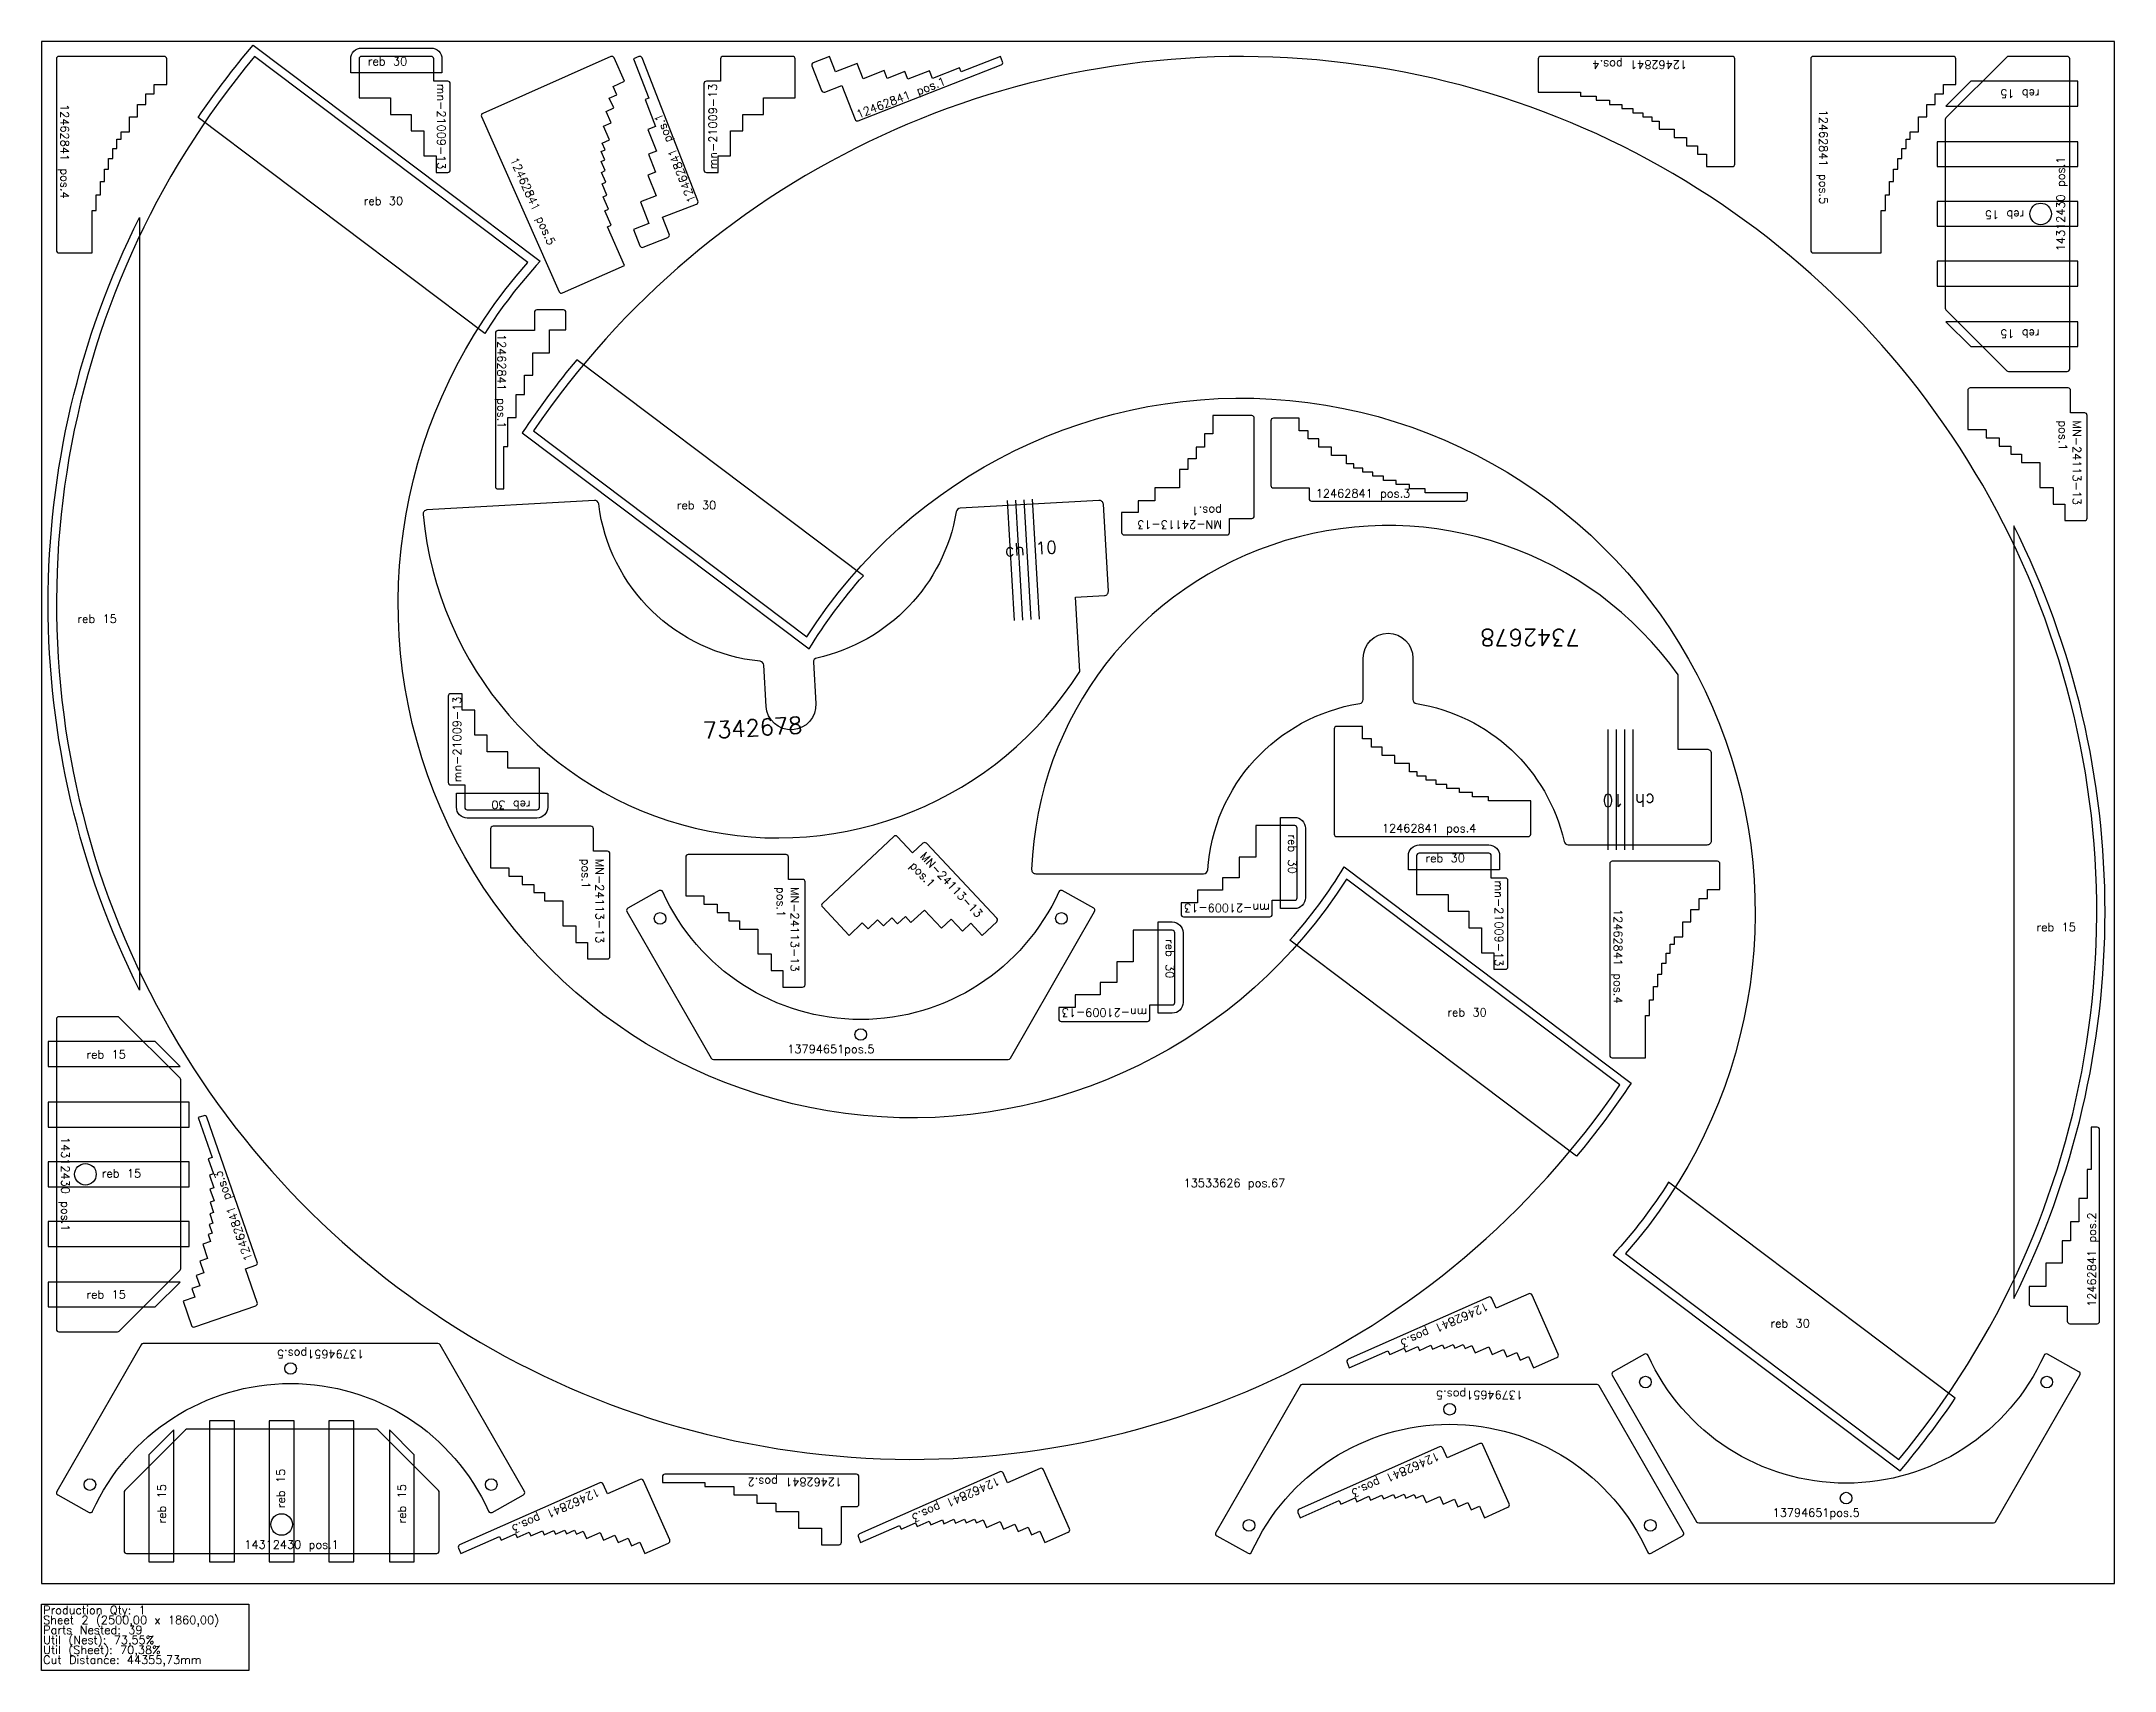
# Model space of a CAD drawing. Header units: millimetres. Extents: x 2625 to 5125, y -105 to 1860.
import ezdxf

# ---------------------------------------------------------------- set-up
doc = ezdxf.new("R2010")
doc.units = ezdxf.units.MM
for name, color, linetype in [('12462841', 7, 'Continuous'), ('13533626', 7, 'Continuous'), ('13794651', 7, 'Continuous'), ('14312430', 7, 'Continuous'), ('7342678', 7, 'Continuous'), ('Chanfro', 7, 'Continuous'), ('MN-21009-13', 7, 'Continuous'), ('MN-24112-13', 7, 'Continuous'), ('reb 30', 6, 'Continuous'), ('Rebaixo', 7, 'Continuous'), ('sheet', 24, 'Continuous'), ('Stats', 7, 'Continuous'), ('Texto', 7, 'Continuous')]:
    doc.layers.add(name, color=color, linetype=linetype)
doc.styles.get("Standard").update_dxf_attribs({"font": 'txt.shx'})

msp = doc.modelspace()

# ---------------------------------------------------------------- linework, layer by layer
at = {"color": 4}
for points in [[(2643, 1608, 0.414214), (2646, 1605), (2686, 1605), (2686, 1656), (2691, 1656), (2691, 1675), (2696, 1675), (2696, 1691), (2701, 1691), (2701, 1706), (2706, 1706), (2706, 1719), (2711, 1719), (2711, 1731), (2716, 1731), (2716, 1742), (2721, 1742), (2721, 1751), (2731, 1751), (2731, 1769), (2741, 1769), (2741, 1784), (2751, 1784), (2751, 1797), (2761, 1797), (2761, 1808), (2776, 1808), (2776, 1839, 0.414214), (2773, 1842), (2646, 1842, 0.414214), (2643, 1839)], [(4433, 1842, 0.414214), (4430, 1839), (4430, 1799), (4481, 1799), (4481, 1794), (4500, 1794), (4500, 1789), (4516, 1789), (4516, 1784), (4531, 1784), (4531, 1779), (4544, 1779), (4544, 1774), (4556, 1774), (4556, 1769), (4567, 1769), (4567, 1764), (4576, 1764), (4576, 1754), (4594, 1754), (4594, 1744), (4609, 1744), (4609, 1734), (4622, 1734), (4622, 1724), (4633, 1724), (4633, 1709), (4664, 1709, 0.414214), (4667, 1712), (4667, 1839, 0.414214), (4664, 1842)], [(4417.9, 900.9, 0.414214), (4420.9, 903.9), (4420.9, 943.9), (4369.9, 943.9), (4369.9, 948.9), (4350.9, 948.9), (4350.9, 953.9), (4334.9, 953.9), (4334.9, 958.9), (4319.9, 958.9), (4319.9, 963.9), (4306.9, 963.9), (4306.9, 968.9), (4294.9, 968.9), (4294.9, 973.9), (4283.9, 973.9), (4283.9, 978.9), (4274.9, 978.9), (4274.9, 988.9), (4256.9, 988.9), (4256.9, 998.9), (4241.9, 998.9), (4241.9, 1008.9), (4228.9, 1008.9), (4228.9, 1018.9), (4217.9, 1018.9), (4217.9, 1033.9), (4186.9, 1033.9, 0.414214), (4183.9, 1030.9), (4183.9, 903.9, 0.414214), (4186.9, 900.9)], [(4516.2, 637.1, 0.414214), (4519.2, 634.1), (4559.2, 634.1), (4559.2, 685.1), (4564.2, 685.1), (4564.2, 704.1), (4569.2, 704.1), (4569.2, 720.1), (4574.2, 720.1), (4574.2, 735.1), (4579.2, 735.1), (4579.2, 748.1), (4584.2, 748.1), (4584.2, 760.1), (4589.2, 760.1), (4589.2, 771.1), (4594.2, 771.1), (4594.2, 780.1), (4604.2, 780.1), (4604.2, 798.1), (4614.2, 798.1), (4614.2, 813.1), (4624.2, 813.1), (4624.2, 826.1), (4634.2, 826.1), (4634.2, 837.1), (4649.2, 837.1), (4649.2, 868.1, 0.414214), (4646.2, 871.1), (4519.2, 871.1, 0.414214), (4516.2, 868.1)]]:
    msp.add_lwpolyline(points, format="xyb", close=True, dxfattribs=at)
at = {"layer": '12462841', "color": 4}
for points in [[(3249.3, 1558.1, 0.414214), (3253.2, 1556.6), (3328.2, 1589.8), (3307.5, 1636.4), (3312.1, 1638.5), (3304.4, 1655.8), (3309, 1657.9), (3302.5, 1672.5), (3307, 1674.5), (3301, 1688.2), (3305.5, 1690.2), (3300.3, 1702.1), (3304.8, 1704.2), (3300, 1715.1), (3304.5, 1717.2), (3300.1, 1727.2), (3304.7, 1729.2), (3301, 1737.5), (3310.1, 1741.5), (3302.9, 1758), (3312, 1762), (3305.9, 1775.7), (3315.1, 1779.8), (3309.8, 1791.7), (3318.9, 1795.7), (3314.5, 1805.8), (3328.2, 1811.9), (3315.6, 1840.2, 0.414214), (3311.7, 1841.7), (3157.2, 1773.2, 0.414214), (3155.6, 1769.3)], [(3349.4, 1840.1, 0.414214), (3345.5, 1841.8), (3339, 1839.2), (3357.6, 1791.7), (3352.9, 1789.9), (3365.6, 1757.3), (3356.3, 1753.7), (3366.5, 1727.6), (3357.2, 1723.9), (3365.6, 1702.5), (3356.2, 1698.9), (3366.1, 1673.7), (3347.4, 1666.5), (3357.6, 1640.4), (3339, 1633.1), (3346.6, 1613.5, 0.414214), (3350.5, 1611.8), (3380.3, 1623.5, 0.414214), (3382, 1627.4), (3374, 1647.9), (3415, 1663.9, 0.414214), (3416.7, 1667.8)], [(3782.3, 1831.6, 0.414214), (3784.1, 1835.5), (3781.5, 1842), (3734, 1823.4), (3732.2, 1828.1), (3699.6, 1815.4), (3695.9, 1824.7), (3669.9, 1814.5), (3666.2, 1823.8), (3644.8, 1815.4), (3641.2, 1824.8), (3616, 1814.9), (3608.7, 1833.6), (3582.7, 1823.4), (3575.4, 1842), (3555.8, 1834.4, 0.414214), (3554.1, 1830.5), (3565.8, 1800.7, 0.414214), (3569.6, 1799), (3590.1, 1807), (3606.1, 1766, 0.414214), (3610, 1764.3)], [(4758.6, 1608, 0.414214), (4761.6, 1605), (4843.6, 1605), (4843.6, 1656), (4848.6, 1656), (4848.6, 1675), (4853.6, 1675), (4853.6, 1691), (4858.6, 1691), (4858.6, 1706), (4863.6, 1706), (4863.6, 1719), (4868.6, 1719), (4868.6, 1731), (4873.6, 1731), (4873.6, 1742), (4878.6, 1742), (4878.6, 1751), (4888.6, 1751), (4888.6, 1769), (4898.6, 1769), (4898.6, 1784), (4908.6, 1784), (4908.6, 1797), (4918.6, 1797), (4918.6, 1808), (4933.6, 1808), (4933.6, 1839, 0.414214), (4930.6, 1842), (4761.6, 1842, 0.414214), (4758.6, 1839)], [(3172.5, 1323.3, 0.414214), (3175.5, 1320.3), (3182.5, 1320.3), (3182.5, 1371.3), (3187.5, 1371.3), (3187.5, 1406.3), (3197.5, 1406.3), (3197.5, 1434.3), (3207.5, 1434.3), (3207.5, 1457.3), (3217.5, 1457.3), (3217.5, 1484.3), (3237.5, 1484.3), (3237.5, 1512.3), (3257.5, 1512.3), (3257.5, 1533.3, 0.414214), (3254.5, 1536.3), (3222.5, 1536.3, 0.414214), (3219.5, 1533.3), (3219.5, 1511.3), (3175.5, 1511.3, 0.414214), (3172.5, 1508.3)], [(4341.6, 1305.5, 0.414214), (4344.6, 1308.5), (4344.6, 1315.5), (4293.6, 1315.5), (4293.6, 1320.5), (4274.6, 1320.5), (4274.6, 1325.5), (4258.6, 1325.5), (4258.6, 1330.5), (4243.6, 1330.5), (4243.6, 1335.5), (4230.6, 1335.5), (4230.6, 1340.5), (4218.6, 1340.5), (4218.6, 1345.5), (4207.6, 1345.5), (4207.6, 1350.5), (4198.6, 1350.5), (4198.6, 1360.5), (4180.6, 1360.5), (4180.6, 1370.5), (4165.6, 1370.5), (4165.6, 1380.5), (4152.6, 1380.5), (4152.6, 1390.5), (4141.6, 1390.5), (4141.6, 1405.5), (4110.6, 1405.5, 0.414214), (4107.6, 1402.5), (4107.6, 1324.5, 0.414214), (4110.6, 1321.5), (4153.6, 1321.5), (4153.6, 1308.5, 0.414214), (4156.6, 1305.5)], [(2824.5, 562.3, 0.414214), (2820.7, 564.2), (2814.1, 561.9), (2830.8, 513.7), (2826.1, 512.1), (2832.3, 494.1), (2827.6, 492.5), (2832.9, 477.4), (2828.2, 475.7), (2833.1, 461.6), (2828.4, 459.9), (2832.6, 447.6), (2827.9, 446), (2831.8, 434.7), (2827.1, 433), (2830.7, 422.6), (2826, 421), (2829, 412.5), (2819.5, 409.2), (2825.4, 392.2), (2816, 388.9), (2820.9, 374.7), (2811.5, 371.5), (2815.8, 359.2), (2806.3, 355.9), (2809.9, 345.5), (2795.8, 340.6), (2805.9, 311.3, 0.414214), (2809.8, 309.5), (2883.4, 335.1, 0.414214), (2885.3, 338.9), (2871.1, 379.5), (2883.4, 383.8, 0.414214), (2885.3, 387.6)], [(5107, 316.4), (5107, 547.4, 0.414214), (5104, 550.4), (5097, 550.4), (5097, 499.4), (5092, 499.4), (5092, 464.4), (5082, 464.4), (5082, 436.4), (5072, 436.4), (5072, 413.4), (5062, 413.4), (5062, 386.4), (5042, 386.4), (5042, 358.4), (5022, 358.4), (5022, 337.4, 0.414214), (5025, 334.4), (5068, 334.4), (5068, 316.4, 0.414214), (5071, 313.4), (5104, 313.4, 0.414214)], [(4200.9, 270.4, 0.414214), (4199.4, 266.5), (4202.2, 260.1), (4248.8, 280.7), (4250.9, 276.2), (4268.2, 283.9), (4270.3, 279.3), (4284.9, 285.8), (4286.9, 281.2), (4300.6, 287.3), (4302.7, 282.7), (4314.5, 288), (4316.6, 283.4), (4327.5, 288.3), (4329.6, 283.7), (4339.6, 288.2), (4341.7, 283.6), (4349.9, 287.2), (4353.9, 278.1), (4370.4, 285.4), (4374.4, 276.3), (4388.2, 282.3), (4392.2, 273.2), (4404.1, 278.5), (4408.1, 269.3), (4418.2, 273.8), (4424.3, 260.1), (4452.6, 272.6, 0.414214), (4454.1, 276.6), (4422.5, 347.9, 0.414214), (4418.6, 349.4), (4379.3, 332), (4374, 343.9, 0.414214), (4370, 345.4)], [(4141.8, 89.8, 0.414214), (4140.3, 85.8), (4143.1, 79.4), (4189.8, 100.1), (4191.8, 95.5), (4209.1, 103.2), (4211.2, 98.7), (4225.8, 105.2), (4227.8, 100.6), (4241.5, 106.7), (4243.6, 102.1), (4255.5, 107.4), (4257.5, 102.8), (4268.4, 107.7), (4270.5, 103.1), (4280.5, 107.5), (4282.6, 103), (4290.8, 106.6), (4294.8, 97.5), (4311.3, 104.8), (4315.3, 95.6), (4329.1, 101.7), (4333.1, 92.6), (4345, 97.8), (4349.1, 88.7), (4359.1, 93.1), (4365.2, 79.4), (4393.5, 92, 0.414214), (4395.1, 96), (4363.4, 167.3, 0.414214), (4359.5, 168.8), (4320.2, 151.4), (4314.9, 163.2, 0.414214), (4310.9, 164.8)], [(3129.3, 46.5, 0.414214), (3127.8, 42.6), (3130.6, 36.2), (3177.3, 56.8), (3179.3, 52.3), (3196.7, 60), (3198.7, 55.4), (3213.3, 61.9), (3215.3, 57.3), (3229.1, 63.4), (3231.1, 58.8), (3243, 64.1), (3245, 59.5), (3256, 64.4), (3258, 59.8), (3268, 64.3), (3270.1, 59.7), (3278.3, 63.3), (3282.3, 54.2), (3298.8, 61.5), (3302.9, 52.4), (3316.6, 58.4), (3320.6, 49.3), (3332.5, 54.6), (3336.6, 45.4), (3346.6, 49.9), (3352.7, 36.2), (3381, 48.7, 0.414214), (3382.6, 52.7), (3350.9, 124, 0.414214), (3347, 125.5), (3307.7, 108.1), (3302.4, 120, 0.414214), (3298.5, 121.5)], [(3607.8, 131.8), (3376.8, 131.8, 0.414214), (3373.8, 128.8), (3373.8, 121.8), (3424.8, 121.8), (3424.8, 116.8), (3459.8, 116.8), (3459.8, 106.8), (3487.8, 106.8), (3487.8, 96.8), (3510.8, 96.8), (3510.8, 86.8), (3537.8, 86.8), (3537.8, 66.8), (3565.8, 66.8), (3565.8, 46.8), (3586.8, 46.8, 0.414214), (3589.8, 49.8), (3589.8, 92.8), (3607.8, 92.8, 0.414214), (3610.8, 95.8), (3610.8, 128.8, 0.414214)], [(3611.6, 59.8, 0.414214), (3610.1, 55.9), (3612.9, 49.5), (3659.6, 70.1), (3661.6, 65.6), (3679, 73.3), (3681, 68.7), (3695.6, 75.2), (3697.6, 70.6), (3711.4, 76.7), (3713.4, 72.1), (3725.3, 77.4), (3727.3, 72.8), (3738.3, 77.7), (3740.3, 73.1), (3750.3, 77.6), (3752.4, 73), (3760.6, 76.7), (3764.7, 67.5), (3781.1, 74.8), (3785.2, 65.7), (3798.9, 71.7), (3802.9, 62.6), (3814.8, 67.9), (3818.9, 58.7), (3828.9, 63.2), (3835, 49.5), (3863.3, 62, 0.414214), (3864.9, 66), (3833.3, 137.3, 0.414214), (3829.3, 138.8), (3790, 121.4), (3784.7, 133.3, 0.414214), (3780.8, 134.8)]]:
    msp.add_lwpolyline(points, format="xyb", close=True, dxfattribs=at)
at = {"layer": '13533626', "color": 1}
msp.add_lwpolyline([(4198.8, 849.7, -1.084176), (3211.7, 1593.5), (2882, 1842, 1.049682), (4528.4, 601.3)], format="xyb", close=True, dxfattribs=at)
at = {"layer": '13533626', "color": 2}
msp.add_lwpolyline([(4535.1, 398), (4864.7, 149.5, 1.049682), (3218.3, 1390.2), (3548, 1141.8, -1.084176)], format="xyb", close=True, dxfattribs=at)
at = {"layer": '13794651', "color": 4}
for points in [[(3331.1, 810.5), (3432.7, 633.7, 0.268506), (3435.3, 632.2), (3790.8, 632.2, 0.268506), (3793.4, 633.7), (3895, 810.5, 0.418745), (3893.9, 814.7), (3856, 835.7, 0.438316), (3851.8, 834.3, -0.645425), (3374.3, 834.3, 0.438316), (3370.1, 835.7), (3332.2, 814.7, 0.418745)], [(3207.4, 110.9), (3105.8, 287.8, 0.268506), (3103.2, 289.3), (2747.7, 289.3, 0.268506), (2745.1, 287.8), (2643.4, 110.9, 0.418745), (2644.6, 106.8), (2682.5, 85.8, 0.438316), (2686.7, 87.2, -0.645425), (3164.2, 87.2, 0.438316), (3168.4, 85.8), (3206.3, 106.8, 0.418745)], [(4519.3, 251.3), (4620.9, 74.5, 0.268506), (4623.5, 73), (4979, 73, 0.268506), (4981.6, 74.5), (5083.2, 251.3, 0.418745), (5082.1, 255.5), (5044.2, 276.5, 0.438316), (5040, 275.1, -0.645425), (4562.5, 275.1, 0.438316), (4558.3, 276.5), (4520.4, 255.5, 0.418745)], [(4605.2, 61.7), (4503.5, 238.6, 0.268506), (4500.9, 240.1), (4145.4, 240.1, 0.268506), (4142.8, 238.6), (4041.2, 61.7, 0.418745), (4042.3, 57.6), (4080.2, 36.6, 0.438316), (4084.4, 38, -0.645425), (4561.9, 38, 0.438316), (4566.1, 36.6), (4604, 57.6, 0.418745)]]:
    msp.add_lwpolyline(points, format="xyb", close=True, dxfattribs=at)
for centre in [(3371, 802.2), (3855, 802.2), (3613, 662.2), (2925.4, 259.3), (4559.3, 243), (5043.3, 243), (4323.2, 210.1), (2683.4, 119.3), (3167.4, 119.3), (4801.3, 103), (4081.2, 70.1), (4565.2, 70.1)]:
    msp.add_circle(centre, 7, dxfattribs=at)
at = {"layer": '14312430', "color": 6}
for points in [[(5067.9, 1462, 0.414214), (5070.9, 1465), (5070.9, 1839, 0.414214), (5067.9, 1842), (4997.1, 1842, 0.198912), (4995, 1841.1), (4921.7, 1767.9, 0.198912), (4920.9, 1765.8), (4920.9, 1538.2, 0.198912), (4921.7, 1536.1), (4995, 1462.9, 0.198912), (4997.1, 1462)], [(2646, 683.6, 0.414214), (2643, 680.6), (2643, 306.6, 0.414214), (2646, 303.6), (2716.8, 303.6, 0.198912), (2718.9, 304.5), (2792.1, 377.8, 0.198912), (2793, 379.9), (2793, 607.4, 0.198912), (2792.1, 609.5), (2718.9, 682.8, 0.198912), (2716.8, 683.6)], [(2724.6, 39.2, 0.414214), (2727.6, 36.2), (3101.6, 36.2, 0.414214), (3104.6, 39.2), (3104.6, 109.9, 0.198912), (3103.8, 112), (3030.5, 185.3, 0.198912), (3028.4, 186.2), (2800.9, 186.2, 0.198912), (2798.8, 185.3), (2725.5, 112, 0.198912), (2724.6, 109.9)]]:
    msp.add_lwpolyline(points, format="xyb", close=True, dxfattribs=at)
for centre in [(5035.9, 1652), (2678, 493.6), (2914.6, 71.2)]:
    msp.add_circle(centre, 13, dxfattribs=at)
at = {"layer": '7342678', "color": 4}
for points in [[(3555.9, 1111.2), (3558.8, 1061.5, -0.999997), (3498.9, 1058), (3496, 1107.7, 0.368771), (3491.6, 1112.4, -0.34977), (3297, 1302.2, 0.394632), (3291.8, 1306.5), (3089.9, 1294.9, 0.424591), (3085.2, 1289.4, 0.716335), (3877.1, 1100.1), (3872, 1189.7), (3906.9, 1191.7, 0.414214), (3911.6, 1197), (3905.6, 1301.8, 0.414214), (3900.3, 1306.5), (3732.9, 1296.9, 0.349427), (3728.2, 1292.7, -0.305794), (3559.9, 1116.3, 0.368771)], [(4278.9, 1066.3, 0.368771), (4283.1, 1061.4, -0.305794), (4461.3, 895, 0.349427), (4466.2, 891.1), (4633.9, 891.1, 0.414214), (4638.9, 896.1), (4638.9, 1001.1, 0.414214), (4633.9, 1006.1), (4598.9, 1006.1), (4598.9, 1095.9, 0.716335), (3819.1, 861.3, 0.424591), (3824.1, 856.1), (4026.4, 856.1, 0.394632), (4031.4, 860.7, -0.34977), (4214.7, 1061.4, 0.368771), (4218.9, 1066.3), (4218.9, 1116.1, -1), (4278.9, 1116.1)]]:
    msp.add_lwpolyline(points, format="xyb", close=True, dxfattribs=at)
at = {"layer": 'Chanfro', "color": 4}
for p, q in [((3798.5, 1161.4), (3790.1, 1306.2)), ((3808.4, 1162), (3800.1, 1306.8)), ((3818.4, 1162.6), (3810.1, 1307.3)), ((3828.4, 1163.2), (3820.1, 1307.9)), ((4513.9, 1030.1), (4513.9, 885.1)), ((4523.9, 1030.1), (4523.9, 885.1)), ((4533.9, 1030.1), (4533.9, 885.1)), ((4543.9, 1030.1), (4543.9, 885.1))]:
    msp.add_line(p, q, dxfattribs=at)
at = {"layer": 'MN-21009-13', "color": 1}
for points in [[(3098, 1812), (3098, 1839, 0.414214), (3095, 1842), (3011, 1842, 0.414214), (3008, 1839), (3008, 1792), (3046, 1792), (3046, 1772), (3071, 1772), (3071, 1752), (3086, 1752), (3086, 1722), (3101, 1722), (3101, 1702), (3115, 1702, 0.414214), (3118, 1705), (3118, 1809, 0.414214), (3115, 1812)], [(3135.5, 963.3), (3135.5, 936.3, 0.414214), (3138.5, 933.3), (3222.5, 933.3, 0.414214), (3225.5, 936.3), (3225.5, 983.3), (3187.5, 983.3), (3187.5, 1003.3), (3162.5, 1003.3), (3162.5, 1023.3), (3147.5, 1023.3), (3147.5, 1053.3), (3132.5, 1053.3), (3132.5, 1073.3), (3118.5, 1073.3, 0.414214), (3115.5, 1070.3), (3115.5, 966.3, 0.414214), (3118.5, 963.3)], [(4109.3, 824.1), (4136.3, 824.1, 0.414214), (4139.3, 827.1), (4139.3, 911.1, 0.414214), (4136.3, 914.1), (4089.3, 914.1), (4089.3, 876.1), (4069.3, 876.1), (4069.3, 851.1), (4049.3, 851.1), (4049.3, 836.1), (4019.3, 836.1), (4019.3, 821.1), (3999.3, 821.1), (3999.3, 807.1, 0.414214), (4002.3, 804.1), (4106.3, 804.1, 0.414214), (4109.3, 807.1)], [(4373.4, 850.9), (4373.4, 877.9, 0.414214), (4370.4, 880.9), (4286.4, 880.9, 0.414214), (4283.4, 877.9), (4283.4, 830.9), (4321.4, 830.9), (4321.4, 810.9), (4346.4, 810.9), (4346.4, 790.9), (4361.4, 790.9), (4361.4, 760.9), (4376.4, 760.9), (4376.4, 740.9), (4390.4, 740.9, 0.414214), (4393.4, 743.9), (4393.4, 847.9, 0.414214), (4390.4, 850.9)], [(3961.7, 697.9), (3988.7, 697.9, 0.414214), (3991.7, 700.9), (3991.7, 784.9, 0.414214), (3988.7, 787.9), (3941.7, 787.9), (3941.7, 749.9), (3921.7, 749.9), (3921.7, 724.9), (3901.7, 724.9), (3901.7, 709.9), (3871.7, 709.9), (3871.7, 694.9), (3851.7, 694.9), (3851.7, 680.9, 0.414214), (3854.7, 677.9), (3958.7, 677.9, 0.414214), (3961.7, 680.9)]]:
    msp.add_lwpolyline(points, format="xyb", close=True, dxfattribs=at)
at = {"layer": 'MN-21009-13', "color": 2}
msp.add_lwpolyline([(3443.9, 1812), (3426.9, 1812, 0.414214), (3423.9, 1809), (3423.9, 1705, 0.414214), (3426.9, 1702), (3440.9, 1702), (3440.9, 1722), (3455.9, 1722), (3455.9, 1752), (3470.9, 1752), (3470.9, 1772), (3495.9, 1772), (3495.9, 1792), (3533.9, 1792), (3533.9, 1839, 0.414214), (3530.9, 1842), (3446.9, 1842, 0.414214), (3443.9, 1839)], format="xyb", close=True, dxfattribs=at)
at = {"layer": 'MN-24112-13', "color": 4}
for points in [[(5069, 1442), (4951, 1442, 0.414214), (4948, 1439), (4948, 1392), (4970, 1392), (4970, 1382), (4986, 1382), (4986, 1372), (5000, 1372), (5000, 1362), (5013, 1362), (5013, 1352), (5035, 1352), (5035, 1322), (5051, 1322), (5051, 1302), (5065, 1302), (5065, 1282), (5089, 1282, 0.414214), (5092, 1285), (5092, 1409, 0.414214), (5089, 1412), (5072, 1412), (5072, 1439, 0.414214)], [(4087.6, 1287.7), (4087.6, 1405.7, 0.414214), (4084.6, 1408.7), (4037.6, 1408.7), (4037.6, 1386.7), (4027.6, 1386.7), (4027.6, 1370.7), (4017.6, 1370.7), (4017.6, 1356.7), (4007.6, 1356.7), (4007.6, 1343.7), (3997.6, 1343.7), (3997.6, 1321.7), (3967.6, 1321.7), (3967.6, 1305.7), (3947.6, 1305.7), (3947.6, 1291.7), (3927.6, 1291.7), (3927.6, 1267.7, 0.414214), (3930.6, 1264.7), (4054.6, 1264.7, 0.414214), (4057.6, 1267.7), (4057.6, 1284.7), (4084.6, 1284.7, 0.414214)], [(3287.6, 913.3), (3169.6, 913.3, 0.414214), (3166.6, 910.3), (3166.6, 863.3), (3188.6, 863.3), (3188.6, 853.3), (3204.6, 853.3), (3204.6, 843.3), (3218.6, 843.3), (3218.6, 833.3), (3231.6, 833.3), (3231.6, 823.3), (3253.6, 823.3), (3253.6, 793.3), (3269.6, 793.3), (3269.6, 773.3), (3283.6, 773.3), (3283.6, 753.3), (3307.6, 753.3, 0.414214), (3310.6, 756.3), (3310.6, 880.3, 0.414214), (3307.6, 883.3), (3290.6, 883.3), (3290.6, 910.3, 0.414214)], [(3652.8, 901.1), (3566.8, 820.3, 0.414214), (3566.7, 816), (3598.9, 781.8), (3614.9, 796.9), (3621.8, 789.6), (3633.4, 800.5), (3640.3, 793.3), (3650.5, 802.8), (3657.3, 795.6), (3666.8, 804.5), (3673.6, 797.2), (3689.7, 812.2), (3710.2, 790.4), (3721.9, 801.3), (3735.6, 786.8), (3745.8, 796.4), (3759.5, 781.8), (3777, 798.2, 0.414214), (3777.1, 802.5), (3692.2, 892.8, 0.414214), (3687.9, 892.9), (3675.5, 881.3), (3657, 901, 0.414214)], [(3522.9, 879.3), (3404.9, 879.3, 0.414214), (3401.9, 876.3), (3401.9, 829.3), (3423.9, 829.3), (3423.9, 819.3), (3439.9, 819.3), (3439.9, 809.3), (3453.9, 809.3), (3453.9, 799.3), (3466.9, 799.3), (3466.9, 789.3), (3488.9, 789.3), (3488.9, 759.3), (3504.9, 759.3), (3504.9, 739.3), (3518.9, 739.3), (3518.9, 719.3), (3542.9, 719.3, 0.414214), (3545.9, 722.3), (3545.9, 846.3, 0.414214), (3542.9, 849.3), (3525.9, 849.3), (3525.9, 876.3, 0.414214)]]:
    msp.add_lwpolyline(points, format="xyb", close=True, dxfattribs=at)
at = {"layer": 'reb 30', "color": 1}
for points in [[(2998, 1822), (2998, 1839, -0.414214), (3011, 1852), (3095, 1852, -0.414214), (3108, 1839), (3108, 1822)], [(3235.5, 953.3), (3235.5, 936.3, -0.414214), (3222.5, 923.3), (3138.5, 923.3, -0.414214), (3125.5, 936.3), (3125.5, 953.3)], [(4119.3, 924.1), (4136.3, 924.1, -0.414214), (4149.3, 911.1), (4149.3, 827.1, -0.414214), (4136.3, 814.1), (4119.3, 814.1)], [(4273.4, 860.9), (4273.4, 877.9, -0.414214), (4286.4, 890.9), (4370.4, 890.9, -0.414214), (4383.4, 877.9), (4383.4, 860.9)], [(3971.7, 797.9), (3988.7, 797.9, -0.414214), (4001.7, 784.9), (4001.7, 700.9, -0.414214), (3988.7, 687.9), (3971.7, 687.9)]]:
    msp.add_lwpolyline(points, format="xyb", close=True, dxfattribs=at)
at = {"layer": 'Rebaixo', "color": 1}
for points in [[(2813.8, 1768.1, -0.02641), (2880.4, 1855.7), (3226.4, 1594.9, 0.045176), (3159.5, 1507.6)], [(2743.1, 1647.7), (2743.1, 715.7, -0.23606)], [(4130.6, 775.9, 0.045176), (4196, 864.3), (4542, 603.5, -0.02641), (4476.3, 515.4)]]:
    msp.add_lwpolyline(points, format="xyb", close=True, dxfattribs=at)
at = {"layer": 'Rebaixo', "color": 6}
for points in [[(5080.9, 1782), (5080.9, 1812), (4951.7, 1812), (4921.7, 1782)], [(5080.9, 1709), (5080.9, 1739), (4910.9, 1739), (4910.9, 1709)], [(4910.9, 1667), (4910.9, 1637), (5080.9, 1637), (5080.9, 1667)], [(4910.9, 1595), (4910.9, 1565), (5080.9, 1565), (5080.9, 1595)], [(4921.7, 1522), (4951.7, 1492), (5080.9, 1492), (5080.9, 1522)], [(2792.1, 623.6), (2762.1, 653.6), (2633, 653.6), (2633, 623.6)], [(2803, 550.6), (2803, 580.6), (2633, 580.6), (2633, 550.6)], [(2803, 478.6), (2803, 508.6), (2633, 508.6), (2633, 478.6)], [(2633, 436.6), (2633, 406.6), (2803, 406.6), (2803, 436.6)], [(2633, 363.6), (2633, 333.6), (2762.1, 333.6), (2792.1, 363.6)], [(2784.6, 185.3), (2754.6, 155.3), (2754.6, 26.2), (2784.6, 26.2)], [(2857.6, 196.2), (2827.6, 196.2), (2827.6, 26.2), (2857.6, 26.2)], [(2929.6, 196.2), (2899.6, 196.2), (2899.6, 26.2), (2929.6, 26.2)], [(2971.6, 26.2), (3001.6, 26.2), (3001.6, 196.2), (2971.6, 196.2)], [(3044.6, 26.2), (3074.6, 26.2), (3074.6, 155.3), (3044.6, 185.3)]]:
    msp.add_lwpolyline(points, close=True, dxfattribs=at)
at = {"layer": 'Rebaixo', "color": 2}
for points in [[(3270.5, 1476.1, 0.02641), (3204.7, 1387.9), (3550.7, 1127.2, -0.045176), (3616.2, 1215.6)], [(5003.6, 1275.8), (5003.6, 343.8, 0.23606)], [(4587.2, 483.9, -0.045176), (4520.3, 396.6), (4866.3, 135.8, 0.02641), (4932.9, 223.4)]]:
    msp.add_lwpolyline(points, format="xyb", close=True, dxfattribs=at)
at = {"layer": 'sheet', "color": 7}
msp.add_lwpolyline([(2625, 0), (5125, 0), (5125, 1860), (2625, 1860)], close=True, dxfattribs=at)
at = {"layer": 'Stats', "color": 151}
msp.add_lwpolyline([(2625, -25), (2875, -25), (2875, -105), (2625, -105), (2625, -25)], close=True, dxfattribs=at)

# ---------------------------------------------------------------- texts
at = {"layer": 'Chanfro', "color": 4, "char_height": 15, "width": 89.931, "attachment_point": 1}
for insert, rotation in [((3786.3, 1254), 3.2972), ((4570.6, 937), 180)]:
    msp.add_mtext('ch 10', dxfattribs=dict(at, insert=insert, rotation=rotation))
at = {"layer": 'reb 30', "color": 1, "char_height": 10, "attachment_point": 9}
for insert in [(3066, 1831.1), (4341.5, 870)]:
    msp.add_mtext_dynamic_manual_height_columns('reb 30', width=48.776, gutter_width=12.5, heights=[0], dxfattribs=dict(at, insert=insert))
for insert, rotation in [((3167.5, 944.2), 180), ((4128.5, 856.1), 270), ((3980.8, 729.9), 270)]:
    msp.add_mtext_dynamic_manual_height_columns('reb 30', width=48.776, gutter_width=12.5, heights=[0], dxfattribs=dict(at, insert=insert, rotation=rotation))
at = {"layer": 'Rebaixo', "color": 6, "char_height": 10, "attachment_point": 1}
for insert, rotation in [((5034.7, 1792), 180), ((5016.2, 1645.9), 180), ((5034.7, 1502.4), 180), ((2908.6, 90.9), 90), ((2765.1, 72.4), 90), ((3054.6, 72.4), 90)]:
    msp.add_mtext_dynamic_manual_height_columns('reb 15', width=436.099, gutter_width=12.5, heights=[0], dxfattribs=dict(at, insert=insert, rotation=rotation))
at = {"layer": 'Rebaixo', "color": 1, "char_height": 10, "width": 155.468}
for s, insert, attachment_point in [('reb 30', (3013.6, 1672.7), 1), ('reb 15', (2715.8, 1168.7), 3), ('reb 30', (4320.4, 694), 1)]:
    msp.add_mtext(s, dxfattribs=dict(at, insert=insert, attachment_point=attachment_point))
at = {"layer": 'Rebaixo', "color": 2, "char_height": 10, "width": 155.468, "attachment_point": 1}
for s, insert in [('reb 30', (3391.2, 1305.7)), ('reb 15', (5030.9, 796.8)), ('reb 30', (4710, 318.8))]:
    msp.add_mtext(s, dxfattribs=dict(at, insert=insert))
at = {"layer": 'Rebaixo', "color": 6, "char_height": 10, "attachment_point": 1}
for insert in [(2679.2, 643.2), (2697.7, 499.7), (2679.2, 353.6)]:
    msp.add_mtext_dynamic_manual_height_columns('reb 15', width=436.099, gutter_width=12.5, heights=[0], dxfattribs=dict(at, insert=insert))
at = {"layer": 'Stats', "color": 60}
for s, p in [('Sheet 2 (2500,00 x 1860,00)', (2627, -49)), ('Production Qty: 1', (2627, -37)), ('Parts Nested: 39', (2627, -61)), ('Util (Nest): 73,55%', (2627, -73)), ('Util (Sheet): 70,38%', (2627, -85)), ('Cut Distance: 44355,73mm', (2627, -97))]:
    msp.add_text(s, height=10, dxfattribs=at).set_placement(p)
at = {"layer": 'Texto', "color": 4}
for s, insert, char_height, width, attachment_point, rotation in [('\\pt90;12462841 pos.4', (4609.4, 1826.9), 10, 161.025, 1, 180), ('12462841 pos.1', (3606.5, 1776.2), 10, 161.025, 1, 21.3369), ('\\pt90;12462841 pos.4', (2658.1, 1784.4), 10, 161.025, 1, 270), ('12462841 pos.5', (4779, 1777.7), 10, 161.025, 1, 270), ('12462841 pos.1', (3404.8, 1664.3), 10, 161.025, 1, 111.3369), ('12462841 pos.5', (3199.1, 1721.5), 10, 161.025, 1, 293.9101), ('12462841 pos.1', (3184.9, 1507.2), 10, 161.025, 1, 270), ('MN-24113-13 pos.1', (5084.6, 1402.9), 10, 98.079, 1, 270), ('MN-24113-13 pos.1', (4048.5, 1272), 10, 98.079, 1, 180), ('7342678', (4480.2, 1151), 20, 370.334, 7, 180), ('7342678', (3423.3, 1018.7), 20, 370.334, 7, 3.2972), ('MN-24113-13 pos.1', (3691, 883.4), 10, 98.079, 1, 313.2337), ('MN-24113-13 pos.1', (3303.3, 874.3), 10, 98.079, 1, 270), ('MN-24113-13 pos.1', (3538.5, 840.2), 10, 98.079, 1, 270), ('\\pt90;12462841 pos.4', (4531.3, 813.5), 10, 161.025, 1, 270), ('\\pt90;12462841 pos.3', (2870, 387.8), 10, 161.025, 1, 109.179), ('12462841 pos.2', (5092.5, 333.7), 10, 161.025, 1, 90), ('\\pt90;12462841 pos.3', (4371.1, 330.2), 10, 161.025, 1, 203.9101), ('{\\W5.21452;  }13794651pos.5', (3014, 271.7), 10, 175.206, 1, 180), ('{\\W5.21452;  }13794651pos.5', (4411.7, 222.5), 10, 175.206, 1, 180), ('\\pt90;12462841 pos.3', (4312, 149.5), 10, 161.025, 1, 203.9101), ('12462841 pos.2', (3590.5, 117.3), 10, 161.025, 1, 180), ('\\pt90;12462841 pos.3', (3781.8, 119.6), 10, 161.025, 1, 203.9101), ('\\pt90;12462841 pos.3', (3299.5, 106.3), 10, 161.025, 1, 203.9101)]:
    msp.add_mtext(s, dxfattribs=dict(at, insert=insert, char_height=char_height, width=width, attachment_point=attachment_point, rotation=rotation))
at = {"layer": 'Texto', "color": 1, "char_height": 10, "width": 140.002, "attachment_point": 1}
for insert, rotation in [((3112.3, 1809), 270), ((3121.2, 966.4), 90), ((4387.7, 847.9), 270), ((4106.3, 809.8), 180), ((3958.7, 683.6), 180)]:
    msp.add_mtext('mn-21009-13', dxfattribs=dict(at, insert=insert, rotation=rotation))
at = {"layer": 'Texto', "color": 2, "insert": (3429.6, 1809), "char_height": 10, "width": 140.002, "attachment_point": 3, "rotation": 90}
msp.add_mtext('mn-21009-13', dxfattribs=at)
at = {"layer": 'Texto', "color": 6, "char_height": 10, "attachment_point": 1}
for insert, rotation in [((5055, 1607), 90), ((2658.9, 538.6), 270)]:
    msp.add_mtext_dynamic_manual_height_columns('14312430 pos.1', width=172.907, gutter_width=12.5, heights=[0], dxfattribs=dict(at, insert=insert, rotation=rotation))
at = {"layer": 'Texto', "color": 4, "char_height": 10, "attachment_point": 1}
for s, insert, width in [('\\pt90;12462841 pos.3', (4161.8, 1319.9), 161.025), ('\\pt90;12462841 pos.4', (4241.5, 916), 161.025), ('{\\W5.21452;  }13794651pos.5', (3524.5, 649.7), 175.206), ('{\\W5.21452;  }13794651pos.5', (4712.7, 90.5), 175.206)]:
    msp.add_mtext(s, dxfattribs=dict(at, insert=insert, width=width))
at = {"layer": 'Texto', "color": 1, "insert": (4124.9, 488.1), "char_height": 10, "width": 844.32, "attachment_point": 3}
msp.add_mtext('13533626 pos.67', dxfattribs=at)
at = {"layer": 'Texto', "color": 6, "insert": (2869.7, 52), "char_height": 10, "attachment_point": 1}
msp.add_mtext_dynamic_manual_height_columns('14312430 pos.1', width=172.907, gutter_width=12.5, heights=[0], dxfattribs=at)

doc.saveas('drawing.dxf')
